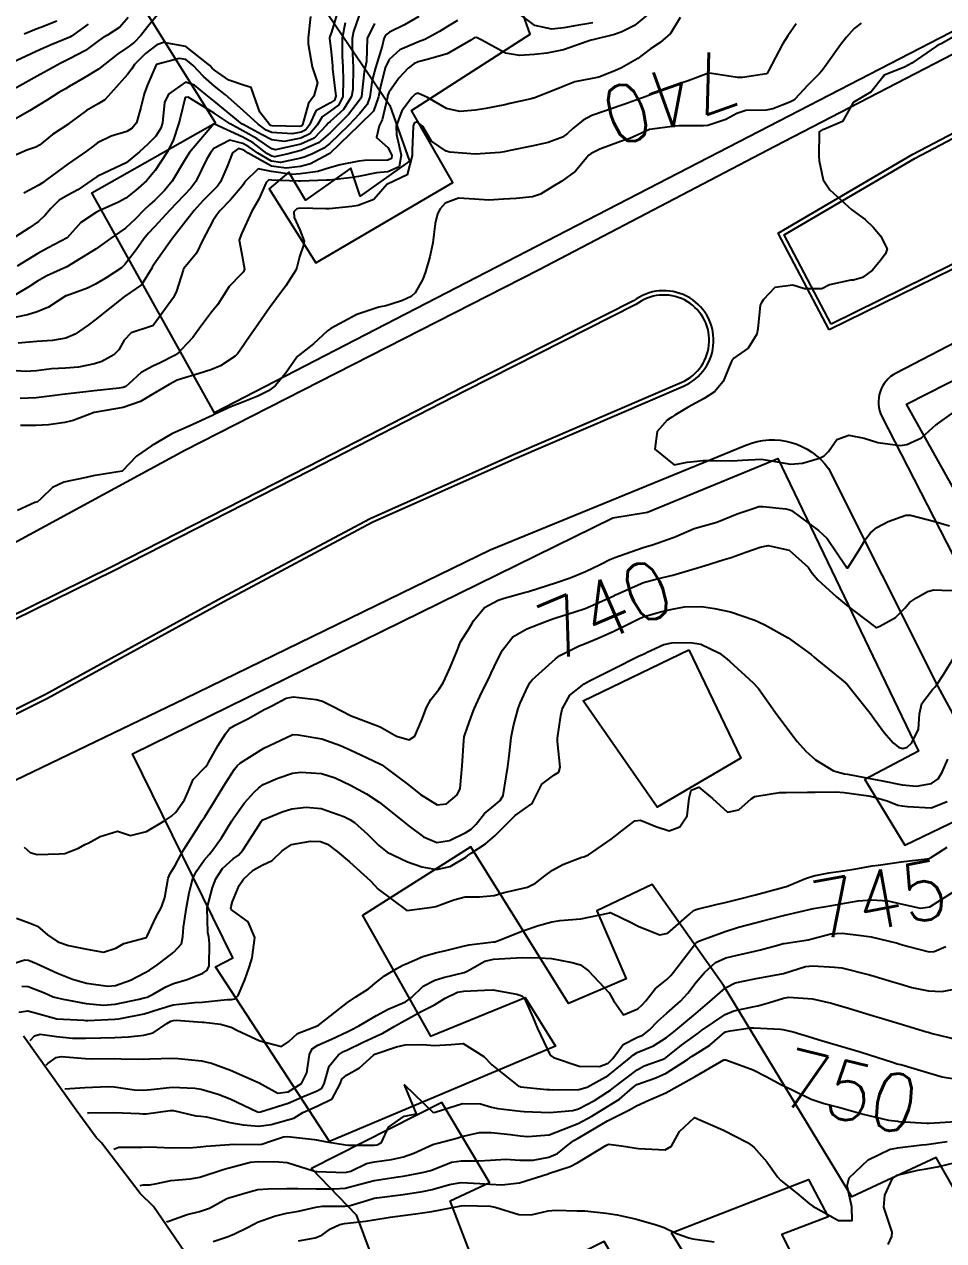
# Model space of a CAD drawing. Header units: metres. Extents: x 318500 to 325275, y 7408834 to 7428799.
# Drawn here: x 323016.8 to 323080.1, y 7420899.7 to 7420983.5 of the extents above; entities that cross this region are included whole.
import ezdxf
from ezdxf.enums import TextEntityAlignment as Align

# ---------------------------------------------------------------- set-up
doc = ezdxf.new("R2010")
doc.units = ezdxf.units.M
doc.header["$MEASUREMENT"] = 0
for name, color, linetype in [('Area', 45, 'Continuous'), ('Canteiro', 45, 'Continuous'), ('Cotas', 45, 'Continuous'), ('Curvas de Nivel 1m', 11, 'Continuous'), ('Curvas de Nivel 5m', 15, 'Continuous'), ('Edificações', 30, 'Continuous'), ('Vias Primárias', 230, 'Continuous')]:
    doc.layers.add(name, color=color, linetype=linetype)
doc.styles.add('Style-STANDARD', font='STANDARD.shx')

msp = doc.modelspace()

# ---------------------------------------------------------------- linework, layer by layer
at = {"layer": 'Area'}
msp.add_lwpolyline([(323096.695, 7420814.189), (323089.569, 7420822.023), (323084.439, 7420827.834), (323075.649, 7420838.973), (323070.701, 7420844.913), (323063.952, 7420852.878), (323060.672, 7420857.383), (323056.208, 7420862.329), (323046.383, 7420874.344), (323046.008, 7420874.729), (323044.259, 7420876.883), (323038.975, 7420883.345), (323036.435, 7420887.216), (323033.439, 7420891.478), (323031.45, 7420893.975), (323030.289, 7420895.411), (323029.653, 7420896.286), (323025.716, 7420902.045), (323024.812, 7420902.92), (323022.136, 7420906.417), (323021.777, 7420906.797), (323020.403, 7420908.68), (323016.776, 7420913.764)], dxfattribs=at)
at = {"layer": 'Canteiro'}
for points in [[(323072.392, 7420962.815), (323069.149, 7420968.96), (323078.171, 7420974.248), (323091.604, 7420981.307), (323104.85, 7420987.874), (323112.09, 7420990.751), (323127.987, 7420997.056), (323132.088, 7420998.806, -0.307387), (323138.948, 7420997.466), (323140.774, 7420994.635, -0.526244), (323138.798, 7420989.905), (323132.58, 7420987.775), (323121.527, 7420984.418), (323109.438, 7420980.828), (323102.722, 7420978.253), (323092.053, 7420972.696), (323080.635, 7420966.874), (323072.392, 7420962.815)], [(323004.946, 7420930.638), (323018.283, 7420937.313), (323030.428, 7420943.977), (323040.658, 7420949.428), (323050.478, 7420953.808), (323062.107, 7420958.813, 1.137708), (323058.943, 7420964.15), (323047.204, 7420958.225), (323036.499, 7420952.708), (323022.995, 7420945.824), (323011.992, 7420940.414), (323001.617, 7420934.836)]]:
    msp.add_lwpolyline(points, format="xyb", dxfattribs=at)
at = {"layer": 'Curvas de Nivel 1m', "flags": 128}
for points, elevation in [([(323059.875, 7420984.221), (323058.849, 7420983.369), (323057.98, 7420982.933), (323057.464, 7420982.761), (323055.972, 7420982.393), (323055.872, 7420982.371), (323055.592, 7420982.276), (323053.964, 7420981.693), (323052.808, 7420981.465), (323051.961, 7420981.388), (323050.932, 7420981.308), (323049.961, 7420981.47), (323048.348, 7420982.366), (323047.973, 7420982.557), (323047.809, 7420982.536), (323047.581, 7420982.376), (323045.96, 7420981.419), (323044.579, 7420981.043), (323043.954, 7420980.874), (323043.655, 7420980.731), (323043.264, 7420980.437), (323042.625, 7420979.757), (323041.925, 7420978.764), (323041.844, 7420978.529), (323041.83, 7420978.451), (323041.467, 7420976.886), (323041.279, 7420976.459), (323041.083, 7420975.663), (323041.875, 7420974.978), (323042.142, 7420974.447), (323042.106, 7420974.208), (323041.865, 7420974.11), (323040.252, 7420974.086), (323039.863, 7420974.038), (323038.589, 7420973.769), (323037.856, 7420973.567), (323037.04, 7420973.33), (323035.849, 7420973.15), (323035.278, 7420973.109), (323033.851, 7420973.313), (323032.926, 7420973.501), (323032, 7420972.588), (323031.949, 7420972.478), (323031.836, 7420972.317), (323031.04, 7420971.379), (323030.303, 7420970.605), (323030.079, 7420970.335), (323029.803, 7420969.917), (323029.122, 7420968.62), (323028.697, 7420967.705), (323027.812, 7420966.639), (323027.786, 7420966.613), (323027.758, 7420966.529), (323027.312, 7420965.071), (323027.1, 7420964.649), (323025.71, 7420962.711), (323025.685, 7420962.696), (323025.58, 7420962.671), (323024.18, 7420962.208), (323023.695, 7420961.699), (323023.334, 7420961.047), (323023.002, 7420960.7), (323022.159, 7420960.226), (323021.67, 7420960.069), (323020.558, 7420959.846), (323019.665, 7420959.768), (323018.704, 7420959.72), (323017.662, 7420959.599), (323016.896, 7420959.547), (323015.663, 7420959.636)], 742), ([(323039.999, 7420984.418), (323039.496, 7420982.969), (323039.398, 7420982.489), (323039.403, 7420981.927), (323039.483, 7420980.487), (323039.45, 7420978.964), (323039.351, 7420978.489), (323038.809, 7420977.594), (323037.894, 7420976.769), (323037.751, 7420976.653), (323037.647, 7420976.512), (323036.78, 7420975.622), (323035.877, 7420975.203), (323034.133, 7420974.816), (323033.873, 7420974.871), (323032.867, 7420975.563), (323031.885, 7420976.116), (323031.003, 7420976.599), (323029.901, 7420977.339), (323028.11, 7420978.444), (323027.917, 7420978.418), (323027.553, 7420976.988), (323027.476, 7420976.646), (323027.079, 7420975.445), (323026.669, 7420974.658), (323025.847, 7420973.382), (323025.242, 7420972.676), (323024.497, 7420972.016), (323023.822, 7420971.483), (323023.313, 7420971.202), (323022.187, 7420970.714), (323021.933, 7420970.593), (323021.807, 7420970.531), (323020.721, 7420969.811), (323019.78, 7420968.75), (323018.476, 7420968.06), (323017.769, 7420967.682), (323016.339, 7420966.791)], 746), ([(323038.353, 7420984.146), (323037.976, 7420982.916), (323037.862, 7420982.62), (323037.846, 7420982.511), (323037.96, 7420981.552), (323038.048, 7420980.606), (323038.048, 7420980.509), (323038.063, 7420980.393), (323038.29, 7420978.504), (323038.188, 7420978.234), (323037.913, 7420978.053), (323036.914, 7420977.51), (323036.464, 7420976.524), (323036.228, 7420976.185), (323035.885, 7420976.028), (323035.268, 7420975.923), (323033.884, 7420976.01), (323033.494, 7420976.174), (323032.925, 7420976.574), (323031.904, 7420977.512), (323030.685, 7420978.602), (323029.926, 7420979.205), (323029.178, 7420979.867), (323028.449, 7420980.632), (323027.946, 7420981.041), (323027.484, 7420981.11), (323025.94, 7420980.697), (323025.925, 7420980.685), (323025.911, 7420980.67), (323025.318, 7420979.284), (323025.08, 7420978.678), (323024.862, 7420977.724), (323024.552, 7420976.683), (323024.261, 7420976.31), (323023.881, 7420976.086), (323022.82, 7420975.762), (323021.869, 7420975.293), (323021.54, 7420975.049), (323021.11, 7420974.731), (323019.851, 7420973.843), (323018.386, 7420972.765), (323018.074, 7420972.53), (323017.834, 7420972.387), (323016.79, 7420971.821)], 748), ([(323055.989, 7420983.566), (323054.886, 7420983.387), (323053.984, 7420983.223), (323053.166, 7420983.124), (323051.986, 7420983.38), (323050.712, 7420984.339)], 743), ([(323043.993, 7420983.99), (323043.001, 7420983.424), (323041.977, 7420982.919), (323041.708, 7420982.72), (323041.582, 7420982.456), (323041.471, 7420981.964), (323041.009, 7420980.464), (323040.794, 7420979.61), (323040.634, 7420978.469), (323040.449, 7420977.935), (323039.902, 7420977.288), (323039.512, 7420976.869), (323039.153, 7420976.491), (323037.877, 7420975.257), (323037.452, 7420974.937), (323036.619, 7420974.523), (323036.093, 7420974.301), (323035.866, 7420974.233), (323034.464, 7420973.948), (323033.862, 7420974.035), (323032.906, 7420974.574), (323032.303, 7420975.012), (323031.877, 7420975.253), (323030.989, 7420975.489), (323029.873, 7420974.916), (323029.641, 7420974.613), (323029.386, 7420974.141), (323028.647, 7420972.628), (323028.298, 7420972.168), (323027.826, 7420971.676), (323027.318, 7420971.147), (323026.854, 7420970.654), (323025.792, 7420969.503), (323025.384, 7420969.076), (323025.053, 7420968.677), (323024.527, 7420967.928), (323023.762, 7420966.921), (323023.515, 7420966.694), (323022.456, 7420966.003), (323021.743, 7420965.567), (323021.17, 7420965.297), (323019.73, 7420964.767), (323019.7, 7420964.75), (323018.502, 7420963.982), (323017.713, 7420963.654), (323017.042, 7420963.448), (323015.706, 7420963.167)], 744), ([(323036.531, 7420983.986), (323036.379, 7420982.526), (323036.388, 7420982.104), (323036.656, 7420980.523), (323037.024, 7420979.429), (323036.776, 7420978.521), (323036.404, 7420978.034), (323035.989, 7420976.529), (323035.95, 7420976.469), (323035.889, 7420976.439), (323035.783, 7420976.425), (323033.889, 7420976.468), (323033.818, 7420976.49), (323033.725, 7420976.562), (323033.059, 7420977.416), (323032.639, 7420978.579), (323032.448, 7420979.105), (323031.927, 7420979.271), (323030.908, 7420979.622), (323029.937, 7420980.305), (323029.773, 7420980.447), (323029.613, 7420980.615), (323027.959, 7420981.93), (323026.412, 7420982.214), (323025.961, 7420982.044), (323025.179, 7420981.45), (323024.428, 7420980.685), (323024.224, 7420980.401), (323023.933, 7420979.999), (323022.794, 7420978.707), (323022.372, 7420978.254), (323021.909, 7420977.976), (323021.113, 7420977.52), (323020.066, 7420976.747), (323019.967, 7420976.67), (323019.888, 7420976.613), (323018.774, 7420975.863), (323017.866, 7420975.138), (323017.634, 7420975.003), (323017.013, 7420974.783), (323015.855, 7420974.293)], 749), ([(323021.234, 7420983.478), (323020.23, 7420982.746), (323020.075, 7420982.641), (323019.968, 7420982.584), (323018.682, 7420982.04), (323017.954, 7420981.714), (323017.309, 7420981.421), (323015.977, 7420980.799)], 752), ([(323023.988, 7420983.918), (323023.412, 7420983.265), (323022.564, 7420982.711), (323022.182, 7420982.501), (323021.964, 7420982.342), (323021.04, 7420981.647), (323019.945, 7420981.073), (323019.722, 7420980.974), (323019.292, 7420980.756), (323018.431, 7420980.269), (323017.932, 7420979.993), (323016.105, 7420978.981)], 751), ([(323038.93, 7420983.551), (323038.726, 7420982.499), (323038.73, 7420981.271), (323038.767, 7420980.498), (323038.795, 7420979.639), (323038.772, 7420978.497), (323038.5, 7420977.913), (323037.904, 7420977.465), (323037.332, 7420977.082), (323037.005, 7420976.519), (323036.504, 7420975.904), (323035.881, 7420975.615), (323034.722, 7420975.391), (323033.879, 7420975.493), (323033.171, 7420975.859), (323031.89, 7420976.549), (323031.823, 7420976.591), (323029.913, 7420978.173), (323029.328, 7420978.619), (323028.554, 7420979.258), (323027.928, 7420979.485), (323026.749, 7420978.658), (323026.494, 7420978.079), (323026.347, 7420976.663), (323026.242, 7420976.307), (323025.876, 7420975.766), (323025.335, 7420975.209), (323024.772, 7420974.681), (323023.852, 7420973.919), (323022.329, 7420973.197), (323021.843, 7420972.972), (323021.471, 7420972.726), (323020.509, 7420972.061), (323019.824, 7420971.699), (323019.237, 7420971.338), (323018.652, 7420970.762), (323018.264, 7420970.304), (323017.797, 7420969.88), (323017.15, 7420969.419), (323016.177, 7420968.794)], 747), ([(323074.472, 7420983.544), (323073.987, 7420983.169), (323073.443, 7420982.573), (323073.041, 7420982.044), (323071.955, 7420980.519), (323071.759, 7420980.255), (323071.59, 7420980.064), (323070.767, 7420979.242), (323069.924, 7420978.333), (323069.788, 7420978.216), (323069.553, 7420978.086), (323068.389, 7420977.627), (323067.911, 7420977.539), (323066.523, 7420977.518), (323065.908, 7420977.32), (323065.145, 7420976.904), (323063.895, 7420976.495), (323063.597, 7420976.461), (323061.894, 7420976.472), (323061.634, 7420976.453), (323059.89, 7420976.22), (323058.52, 7420975.597), (323057.881, 7420975.387), (323056.468, 7420974.853), (323055.873, 7420974.57), (323055.698, 7420974.446), (323055.545, 7420974.273), (323054.784, 7420973.353), (323053.845, 7420972.656), (323053.225, 7420972.299), (323052.381, 7420971.762), (323051.829, 7420971.581), (323050.706, 7420971.458), (323049.826, 7420971.406), (323048.828, 7420971.357), (323047.826, 7420971.413), (323046.728, 7420971.485), (323045.821, 7420971.137), (323045.476, 7420970.744), (323045.295, 7420970.408), (323045.131, 7420969.738), (323044.96, 7420968.412), (323044.748, 7420967.443), (323044.451, 7420966.42), (323044.265, 7420965.91), (323043.738, 7420964.961), (323043.466, 7420964.701), (323042.865, 7420964.439), (323042.022, 7420964.152), (323041.726, 7420964.075), (323041.25, 7420963.982), (323039.72, 7420963.483), (323037.933, 7420962.507), (323037.8, 7420962.418), (323037.707, 7420962.341), (323036.752, 7420961.461), (323035.682, 7420960.636), (323035.631, 7420960.581), (323035.597, 7420960.531), (323034.807, 7420959.399), (323034.097, 7420958.553), (323033.646, 7420958.203), (323032.916, 7420957.844), (323031.638, 7420957.352), (323031.09, 7420957.141), (323029.949, 7420956.607), (323029.739, 7420956.498), (323029.628, 7420956.445), (323028.379, 7420955.868), (323027.613, 7420955.535), (323026.997, 7420955.261), (323025.989, 7420954.664), (323025.75, 7420954.516), (323025.596, 7420954.434), (323024.546, 7420953.72), (323023.57, 7420952.69), (323021.566, 7420952.35), (323021.094, 7420952.256), (323019.562, 7420951.916), (323018.763, 7420951.553), (323017.958, 7420950.766), (323017.735, 7420950.58), (323017.546, 7420950.512), (323016.35, 7420949.975)], 739), ([(323046.655, 7420983.725), (323045.983, 7420983.299), (323045.432, 7420982.954), (323044.409, 7420982.423), (323043.968, 7420982.244), (323042.699, 7420981.706), (323041.956, 7420981.04), (323041.691, 7420980.454), (323041.33, 7420979.058), (323041.229, 7420978.46), (323040.886, 7420977.484), (323039.89, 7420976.502), (323037.871, 7420974.572), (323037.835, 7420974.546), (323037.777, 7420974.511), (323036.536, 7420973.847), (323035.857, 7420973.674), (323034.859, 7420973.541), (323033.857, 7420973.699), (323032.243, 7420974.584), (323032.02, 7420974.736), (323031.872, 7420974.823), (323031.571, 7420974.895), (323031.165, 7420974.597), (323030.789, 7420973.668), (323030.343, 7420972.605), (323030.134, 7420972.309), (323029.831, 7420972.007), (323029.134, 7420971.307), (323028.533, 7420970.629), (323027.801, 7420969.705), (323026.993, 7420968.652), (323025.763, 7420966.932), (323025.656, 7420966.776), (323025.603, 7420966.672), (323024.896, 7420965.525), (323023.73, 7420964.708), (323021.714, 7420963.106), (323021.223, 7420962.727), (323020.332, 7420962.109), (323019.696, 7420961.834), (323018.771, 7420961.678), (323017.688, 7420961.62), (323016.402, 7420961.504)], 743), ([(323061.996, 7420983.92), (323061.342, 7420982.837), (323060.625, 7420982.21), (323059.965, 7420981.76), (323059.076, 7420981.111), (323057.952, 7420980.455), (323057.499, 7420980.247), (323056.388, 7420979.818), (323055.942, 7420979.715), (323054.736, 7420979.49), (323053.933, 7420979.183), (323053.312, 7420978.917), (323051.921, 7420978.379), (323051.88, 7420978.361), (323051.746, 7420978.323), (323050.263, 7420977.997), (323049.914, 7420977.924), (323048.623, 7420977.649), (323047.907, 7420977.534), (323046.831, 7420977.461), (323045.909, 7420977.667), (323044.588, 7420978.42), (323043.924, 7420978.72), (323043.726, 7420978.629), (323043.543, 7420978.434), (323042.837, 7420977.51), (323042.432, 7420976.445), (323042.465, 7420975.864), (323042.786, 7420974.441), (323042.648, 7420973.653), (323041.853, 7420973.309), (323041.084, 7420973.229), (323039.847, 7420972.972), (323039.431, 7420972.901), (323037.843, 7420972.735), (323037.637, 7420972.718), (323035.842, 7420972.655), (323035.719, 7420972.654), (323033.843, 7420972.735), (323033.667, 7420972.738), (323033.488, 7420972.565), (323032.976, 7420971.419), (323032.495, 7420970.58), (323031.794, 7420969.034), (323031.664, 7420968.719), (323031.635, 7420968.592), (323031.777, 7420967.732), (323031.984, 7420966.587), (323031.928, 7420966.417), (323031.755, 7420966.24), (323030.941, 7420965.399), (323030.435, 7420964.603), (323030.163, 7420964.169), (323029.72, 7420963.64), (323028.952, 7420962.621), (323028.431, 7420961.897), (323027.687, 7420961.088), (323027.463, 7420960.864), (323027.173, 7420960.648), (323026.195, 7420960.139), (323025.669, 7420959.908), (323024.873, 7420959.467), (323024.022, 7420958.686), (323023.818, 7420958.519), (323023.648, 7420958.452), (323023.36, 7420958.408), (323021.645, 7420958.208), (323021.056, 7420958.141), (323019.642, 7420957.989), (323018.564, 7420957.837), (323017.64, 7420957.723), (323016.541, 7420957.689)], 741), ([(323019.071, 7420983.672), (323017.977, 7420983.244), (323017.636, 7420983.114), (323016.826, 7420982.787)], 753), ([(323081.143, 7420982.772), (323079.972, 7420982.116), (323079.856, 7420982.067), (323079.657, 7420981.955), (323077.958, 7420980.791), (323077.437, 7420980.503), (323076.163, 7420979.998), (323076.019, 7420979.929), (323075.947, 7420979.827), (323075.145, 7420978.799), (323073.921, 7420978.067), (323073.897, 7420978.054), (323073.885, 7420978.031), (323073.179, 7420976.763), (323071.892, 7420976.222), (323071.765, 7420976.188), (323071.576, 7420976.063), (323071.553, 7420974.384), (323071.562, 7420974.063), (323071.85, 7420972.741), (323072.304, 7420972.053), (323073.82, 7420970.673), (323074.733, 7420970.016), (323075.294, 7420969.497), (323075.799, 7420968.881), (323076.261, 7420967.995), (323076.136, 7420967.645), (323075.778, 7420967.176), (323075.246, 7420966.53), (323074.553, 7420966.018), (323073.939, 7420965.846), (323073.757, 7420965.838), (323072.281, 7420965.523), (323071.748, 7420965.234), (323070.568, 7420965.251), (323069.751, 7420965.497), (323068.52, 7420965.327), (323067.736, 7420964.506), (323067.582, 7420964.261), (323067.516, 7420964.112), (323067.344, 7420962.483), (323067.268, 7420962.114), (323066.67, 7420961.146), (323065.685, 7420960.464), (323065.544, 7420960.27), (323065.482, 7420960.133), (323064.954, 7420958.847), (323064.37, 7420958.149), (323063.645, 7420957.689), (323062.558, 7420957.095), (323061.633, 7420956.531), (323061.419, 7420956.405), (323061.105, 7420956.195), (323060.417, 7420955.403), (323060.247, 7420954.204), (323061.584, 7420953.109), (323062.47, 7420953.293), (323063.589, 7420953.424), (323064.325, 7420953.413), (323065.589, 7420953.4), (323066.277, 7420953.436), (323067.591, 7420953.502), (323068.292, 7420953.397), (323069.586, 7420953.17), (323070.412, 7420953.243), (323071.593, 7420953.588), (323071.908, 7420953.734), (323072.212, 7420954.044), (323072.797, 7420954.854), (323073.617, 7420955.167), (323074.664, 7420954.964), (323075.61, 7420954.661), (323077.14, 7420954.444), (323077.608, 7420954.508), (323078.611, 7420954.969), (323079.629, 7420955.887), (323079.663, 7420955.916), (323079.717, 7420955.949), (323081.644, 7420957.312)], 738), ([(323016.81, 7420926.776), (323017.225, 7420926.408), (323017.704, 7420926.282), (323019.224, 7420926.322), (323019.622, 7420926.338), (323020.557, 7420926.727), (323020.987, 7420926.968), (323021.233, 7420927.058), (323022.044, 7420927.513), (323023.242, 7420927.884), (323024.14, 7420927.582), (323025.242, 7420927.861), (323026.553, 7420928.65), (323026.972, 7420928.926), (323027.258, 7420929.19), (323027.863, 7420930.039), (323028.116, 7420930.627), (323028.465, 7420931.45), (323029.306, 7420932.327), (323029.434, 7420932.483), (323029.507, 7420932.608), (323030.152, 7420933.771), (323030.68, 7420934.596), (323030.966, 7420934.964), (323031.339, 7420935.183), (323032.27, 7420935.653), (323033.356, 7420936.27), (323033.549, 7420936.365), (323033.924, 7420936.552), (323034.859, 7420937.047), (323035.369, 7420937.131), (323036.93, 7420936.951), (323037.365, 7420936.843), (323038.058, 7420936.5), (323039.35, 7420935.839), (323040.373, 7420935.436), (323041.339, 7420935.07), (323042.457, 7420934.439), (323043.327, 7420934.175), (323043.735, 7420934.424), (323044.202, 7420935.562), (323044.532, 7420936.412), (323044.823, 7420936.953), (323045.379, 7420937.64), (323045.671, 7420938.11), (323045.807, 7420938.394), (323046.163, 7420939.153), (323046.651, 7420940.381), (323046.876, 7420940.92), (323047.432, 7420941.813), (323047.641, 7420942.164), (323047.756, 7420942.367), (323048.532, 7420943.281), (323049.462, 7420943.807), (323049.87, 7420943.938), (323051.273, 7420944.323), (323051.471, 7420944.374), (323051.553, 7420944.401), (323053.477, 7420945.021), (323054.423, 7420945.338), (323055.485, 7420945.761), (323056.478, 7420946.255), (323057.145, 7420946.595), (323057.497, 7420946.732), (323058.604, 7420947.123), (323059.508, 7420947.438), (323060.097, 7420947.618), (323061.519, 7420948.106), (323061.579, 7420948.129), (323061.704, 7420948.187), (323062.969, 7420948.728), (323063.531, 7420948.897), (323064.512, 7420949.168), (323065.542, 7420949.58), (323065.932, 7420949.738), (323067.019, 7420950.115), (323067.418, 7420950.245), (323067.551, 7420950.258), (323067.693, 7420950.249), (323069.285, 7420950.084), (323069.549, 7420950.021), (323069.657, 7420949.97), (323071.528, 7420948.588), (323072.127, 7420948.044), (323073.396, 7420946.127), (323073.469, 7420946.03), (323073.49, 7420946.018), (323073.533, 7420946.029), (323074.31, 7420947.216), (323074.775, 7420948.011), (323075.096, 7420948.437), (323075.532, 7420948.798), (323076.314, 7420949.213), (323077.545, 7420949.66), (323077.85, 7420949.662), (323079.539, 7420949.208), (323080.543, 7420948.927)], 739), ([(323016.135, 7420918.785), (323016.873, 7420919.025), (323017.123, 7420919), (323017.665, 7420918.762), (323019.111, 7420918.109), (323020.151, 7420917.683), (323021.101, 7420917.42), (323022.579, 7420917.217), (323023.098, 7420917.253), (323024.151, 7420917.628), (323025.112, 7420918.126), (323025.451, 7420918.321), (323025.961, 7420918.652), (323026.616, 7420919.156), (323027.134, 7420919.561), (323027.654, 7420920.12), (323027.754, 7420920.631), (323027.796, 7420921.27), (323028.007, 7420922.627), (323028.179, 7420923.631), (323028.442, 7420924.621), (323028.691, 7420925.134), (323029.219, 7420925.882), (323029.552, 7420926.28), (323029.822, 7420926.604), (323030.409, 7420927.428), (323031.125, 7420928.591), (323031.175, 7420928.667), (323031.253, 7420928.799), (323031.999, 7420929.849), (323032.66, 7420930.569), (323032.974, 7420930.875), (323033.288, 7420931.096), (323034.296, 7420931.544), (323035.3, 7420931.871), (323035.872, 7420931.953), (323037.3, 7420931.854), (323038.229, 7420931.563), (323039.289, 7420931.054), (323040.402, 7420930.463), (323041.271, 7420929.882), (323043.079, 7420928.432), (323043.249, 7420928.29), (323044.311, 7420927.485), (323045.237, 7420927.106), (323046.104, 7420927.252), (323047.244, 7420927.795), (323047.598, 7420928.015), (323047.938, 7420928.363), (323048.524, 7420929.094), (323049.271, 7420929.722), (323049.61, 7420930.01), (323049.805, 7420930.342), (323050.007, 7420931.631), (323050.132, 7420932.338), (323050.254, 7420933.27), (323050.361, 7420934.335), (323050.526, 7420935.149), (323050.833, 7420936.328), (323050.979, 7420936.712), (323051.378, 7420937.545), (323051.632, 7420938.071), (323051.813, 7420938.314), (323053.405, 7420939.765), (323053.716, 7420939.978), (323054.302, 7420940.281), (323055.048, 7420940.641), (323055.418, 7420940.797), (323056.352, 7420941.184), (323057.431, 7420941.66), (323058.555, 7420942.223), (323059.14, 7420942.519), (323059.447, 7420942.648), (323060.648, 7420943.003), (323061.455, 7420943.184), (323062.3, 7420943.334), (323063.458, 7420943.362), (323064.369, 7420943.234), (323065.453, 7420942.996), (323067.138, 7420942.42), (323067.443, 7420942.287), (323067.831, 7420942.104), (323069.427, 7420941.21), (323071.024, 7420940.056), (323071.226, 7420939.871), (323071.406, 7420939.699), (323073.104, 7420938.322), (323073.391, 7420938.109), (323073.435, 7420938.074), (323073.477, 7420938.029), (323073.79, 7420937.618), (323075.071, 7420936.004), (323075.354, 7420935.624), (323076.043, 7420934.692), (323076.667, 7420933.98), (323077.041, 7420933.68), (323077.334, 7420933.576), (323077.631, 7420933.672), (323077.957, 7420933.964), (323078.401, 7420934.908), (323078.471, 7420935.959), (323078.642, 7420936.686), (323079.385, 7420937.64), (323079.532, 7420937.804), (323079.641, 7420937.946), (323080.13, 7420938.671), (323080.881, 7420939.928)], 741), ([(323016.664, 7420917.209), (323017.096, 7420917.191), (323018.23, 7420916.753), (323018.82, 7420916.477), (323019.087, 7420916.398), (323019.496, 7420916.326), (323021.083, 7420916.018), (323022.289, 7420915.909), (323023.083, 7420915.976), (323024.735, 7420916.314), (323025.087, 7420916.396), (323025.287, 7420916.459), (323025.708, 7420916.654), (323026.579, 7420917.164), (323027.101, 7420917.394), (323028.051, 7420917.68), (323029.113, 7420918.11), (323029.415, 7420918.306), (323029.561, 7420918.603), (323029.586, 7420920.161), (323029.54, 7420920.604), (323029.461, 7420920.915), (323029.415, 7420922.608), (323029.781, 7420924.015), (323030.014, 7420924.602), (323030.489, 7420925.319), (323031.221, 7420925.974), (323031.571, 7420926.239), (323031.888, 7420926.58), (323033, 7420928.316), (323033.152, 7420928.561), (323033.192, 7420928.62), (323033.252, 7420928.664), (323034.579, 7420929.221), (323035.263, 7420929.419), (323036.248, 7420929.537), (323037.264, 7420929.445), (323038.838, 7420928.904), (323039.253, 7420928.691), (323039.578, 7420928.475), (323040.459, 7420927.679), (323041.234, 7420926.895), (323041.812, 7420926.444), (323043.22, 7420925.766), (323044.205, 7420925.425), (323045.213, 7420925.248), (323046.158, 7420925.444), (323047.226, 7420926.106), (323047.379, 7420926.217), (323047.593, 7420926.366), (323048.58, 7420927.013), (323049.242, 7420927.557), (323050.015, 7420928.339), (323050.632, 7420928.957), (323051.267, 7420929.43), (323051.796, 7420929.789), (323052.06, 7420930.308), (323052.469, 7420931.126), (323053.302, 7420931.743), (323053.633, 7420931.958), (323053.727, 7420932.286), (323053.547, 7420934.069), (323053.555, 7420934.288), (323053.788, 7420935.851), (323053.876, 7420936.285), (323054.41, 7420937.244), (323055.386, 7420938.023), (323055.54, 7420938.115), (323055.805, 7420938.264), (323057.398, 7420939.065), (323059.135, 7420939.942), (323059.409, 7420940.064), (323059.514, 7420940.104), (323059.714, 7420940.207), (323060.869, 7420940.745), (323061.42, 7420940.855), (323062.715, 7420940.876), (323063.419, 7420940.774), (323064.699, 7420940.141), (323065.109, 7420939.836), (323065.405, 7420939.595), (323067.019, 7420938.114), (323067.384, 7420937.702), (323068.542, 7420936.092), (323069.344, 7420935.008), (323070.05, 7420934.069), (323070.663, 7420933.399), (323071.318, 7420932.801), (323072.553, 7420932.038), (323073.307, 7420931.842), (323073.529, 7420931.804), (323075.302, 7420931.474), (323075.943, 7420931.347), (323077.297, 7420931.08), (323078.275, 7420930.981), (323079.298, 7420931.163), (323079.759, 7420931.487), (323080.038, 7420931.939), (323080.422, 7420932.835)], 742), ([(323016.446, 7420915.41), (323017.077, 7420915.508), (323017.668, 7420915.353), (323019.072, 7420914.971), (323020.932, 7420914.861), (323021.071, 7420914.849), (323021.193, 7420914.84), (323023.072, 7420914.932), (323023.345, 7420914.958), (323025.076, 7420915.303), (323026.101, 7420915.629), (323027.083, 7420915.918), (323028.552, 7420916.085), (323029.085, 7420916.114), (323030.797, 7420916.294), (323031.087, 7420916.298), (323031.331, 7420916.335), (323031.547, 7420916.575), (323032.022, 7420917.655), (323032.343, 7420918.568), (323032.525, 7420919.17), (323032.713, 7420920.564), (323032.243, 7420921.651), (323031.168, 7420922.415), (323031.072, 7420922.494), (323031.055, 7420922.591), (323031.073, 7420922.689), (323031.177, 7420923.039), (323031.633, 7420924.144), (323031.913, 7420924.579), (323032.587, 7420925.192), (323033.215, 7420925.555), (323033.898, 7420925.872), (323034.592, 7420926.54), (323035.234, 7420926.961), (323036.55, 7420927.204), (323037.237, 7420927.168), (323037.717, 7420926.985), (323038.367, 7420926.493), (323039.219, 7420925.766), (323040.681, 7420924.458), (323041.192, 7420923.893), (323043.17, 7420922.43), (323044.922, 7420922.655), (323045.175, 7420922.709), (323046.404, 7420923.159), (323047.185, 7420923.367), (323048.173, 7420923.373), (323049.187, 7420923.46), (323049.871, 7420923.658), (323051.195, 7420923.958), (323051.481, 7420924.03), (323052.041, 7420924.307), (323052.688, 7420924.818), (323053.214, 7420925.196), (323053.909, 7420925.594), (323055.227, 7420926.088), (323055.366, 7420926.13), (323055.673, 7420926.263), (323057.241, 7420927.33), (323058.387, 7420928.223), (323058.872, 7420928.6), (323059.256, 7420928.64), (323060.327, 7420928.199), (323061.247, 7420927.904), (323061.976, 7420928.179), (323062.486, 7420928.948), (323062.612, 7420930.17), (323062.749, 7420930.707), (323063.291, 7420930.911), (323064.218, 7420930.146), (323065.266, 7420929.2), (323066.039, 7420929.352), (323066.891, 7420930.114), (323067.13, 7420930.264), (323067.283, 7420930.299), (323068.832, 7420930.542), (323069.287, 7420930.56), (323070.769, 7420930.577), (323071.288, 7420930.583), (323072.724, 7420930.601), (323073.288, 7420930.558), (323074.97, 7420930.319), (323075.284, 7420930.262), (323076.245, 7420929.986), (323076.982, 7420929.679), (323077.277, 7420929.632), (323077.662, 7420929.58), (323079.275, 7420929.494), (323080.381, 7420929.933)], 743), ([(323017.24, 7420913.48), (323017.538, 7420913.798), (323017.914, 7420913.9), (323019.055, 7420913.741), (323020.154, 7420913.629), (323021.054, 7420913.625), (323022.1, 7420913.659), (323023.055, 7420913.68), (323024.006, 7420913.726), (323025.057, 7420913.826), (323025.707, 7420914.007), (323026.636, 7420914.644), (323026.915, 7420914.799), (323027.072, 7420914.845), (323027.296, 7420914.86), (323029.071, 7420914.734), (323029.187, 7420914.724), (323030.333, 7420914.591), (323031.067, 7420914.386), (323031.456, 7420914.184), (323033.053, 7420913.454), (323034.537, 7420913.048), (323035.053, 7420913.404), (323035.632, 7420913.951), (323037.07, 7420914.5), (323039.086, 7420916.091), (323039.664, 7420916.471), (323040.54, 7420917.017), (323041.106, 7420917.5), (323041.63, 7420917.927), (323042.48, 7420918.436), (323042.907, 7420918.649), (323043.125, 7420918.759), (323044.281, 7420919.264), (323045.137, 7420919.503), (323045.853, 7420919.675), (323047.144, 7420919.991), (323047.461, 7420920.051), (323049.149, 7420920.265), (323049.223, 7420920.275), (323049.477, 7420920.345), (323051.157, 7420921.029), (323052.238, 7420921.381), (323053.164, 7420921.649), (323053.715, 7420921.734), (323055.166, 7420921.858), (323057.047, 7420922.242), (323057.14, 7420922.271), (323057.171, 7420922.274), (323057.282, 7420922.238), (323058.574, 7420921.628), (323059.161, 7420921.322), (323060.603, 7420920.748), (323061.157, 7420920.868), (323062.636, 7420922.168), (323062.912, 7420922.426), (323063.175, 7420922.522), (323064.486, 7420922.834), (323065.183, 7420922.995), (323066.096, 7420923.216), (323067.194, 7420923.506), (323069.145, 7420924.026), (323069.2, 7420924.042), (323069.31, 7420924.078), (323070.636, 7420924.631), (323071.211, 7420924.801), (323072.228, 7420925.026), (323073.217, 7420925.161), (323073.975, 7420925.262), (323075.222, 7420925.492), (323075.662, 7420925.555), (323077.227, 7420925.774), (323077.4, 7420925.796), (323078.807, 7420925.954), (323079.172, 7420926.01), (323079.231, 7420926.045), (323080.395, 7420926.781)], 744), ([(323019.61, 7420910.13), (323021.005, 7420910.234), (323022.612, 7420910.302), (323023.006, 7420910.28), (323024.414, 7420910.079), (323025.004, 7420910.042), (323025.567, 7420910.092), (323027.006, 7420910.254), (323028.575, 7420910.186), (323029.005, 7420910.108), (323030.185, 7420909.775), (323030.999, 7420909.448), (323032.891, 7420908.561), (323032.99, 7420908.53), (323033.013, 7420908.536), (323033.1, 7420908.558), (323034.996, 7420909.15), (323036.113, 7420909.625), (323037.005, 7420910.002), (323037.325, 7420910.179), (323037.484, 7420910.495), (323037.817, 7420911.704), (323038.469, 7420912.486), (323038.821, 7420912.705), (323039.045, 7420912.814), (323040.16, 7420913.357), (323041.06, 7420913.77), (323041.526, 7420913.982), (323042.312, 7420914.438), (323042.791, 7420914.715), (323043.074, 7420914.872), (323044.12, 7420915.454), (323045.085, 7420915.926), (323045.823, 7420916.389), (323046.668, 7420916.805), (323047.098, 7420916.871), (323048.523, 7420916.931), (323049.099, 7420916.965), (323050.75, 7420916.67), (323051.093, 7420916.542), (323051.298, 7420916.317), (323051.841, 7420915.072), (323052.165, 7420914.304), (323053.043, 7420912.466), (323053.272, 7420912.288), (323055.031, 7420911.695), (323056.453, 7420911.67), (323057.037, 7420911.912), (323057.363, 7420912.235), (323058.079, 7420913.2), (323059.062, 7420913.693), (323059.43, 7420913.841), (323059.894, 7420914.202), (323060.465, 7420914.807), (323061.082, 7420915.344), (323062.03, 7420916.176), (323062.531, 7420916.736), (323063.11, 7420917.475), (323063.669, 7420918.152), (323064.421, 7420918.85), (323065.136, 7420919.173), (323065.914, 7420919.346), (323067.143, 7420919.617), (323067.532, 7420919.716), (323068.883, 7420920.084), (323069.09, 7420920.142), (323069.151, 7420920.153), (323070.811, 7420920.399), (323071.156, 7420920.483), (323072.376, 7420920.824), (323073.162, 7420920.854), (323074.469, 7420920.701), (323075.159, 7420920.608), (323076.957, 7420920.169), (323077.152, 7420920.111), (323077.628, 7420919.965), (323079.144, 7420919.577), (323079.492, 7420919.597), (323080.294, 7420919.933)], 746), ([(323021.17, 7420908.47), (323021.219, 7420908.484), (323022.987, 7420908.514), (323024.753, 7420908.43), (323024.986, 7420908.41), (323025.23, 7420908.414), (323026.872, 7420908.641), (323026.974, 7420908.656), (323026.99, 7420908.655), (323027.007, 7420908.656), (323027.1, 7420908.638), (323028.649, 7420908.279), (323028.985, 7420908.262), (323029.38, 7420908.208), (323030.979, 7420907.827), (323031.894, 7420907.653), (323032.975, 7420907.56), (323033.832, 7420907.692), (323034.982, 7420907.998), (323035.384, 7420908.124), (323036.02, 7420908.515), (323036.994, 7420908.942), (323038.029, 7420909.461), (323038.582, 7420910.484), (323038.701, 7420910.797), (323039.019, 7420911.086), (323039.91, 7420911.584), (323040.877, 7420912.452), (323040.975, 7420912.517), (323041.041, 7420912.545), (323042.458, 7420913.027), (323043.051, 7420913.177), (323044.279, 7420913.185), (323045.051, 7420913.12), (323046.234, 7420913.2), (323047.053, 7420913.259), (323048.47, 7420912.356), (323049.032, 7420911.792), (323050.855, 7420910.322), (323050.981, 7420910.292), (323051.01, 7420910.287), (323052.808, 7420910.093), (323053.008, 7420910.085), (323053.215, 7420910.081), (323055.008, 7420910.087), (323055.601, 7420910.261), (323057.028, 7420911.059), (323058.493, 7420912.218), (323058.775, 7420912.483), (323059.046, 7420912.635), (323060.156, 7420913.096), (323061.062, 7420913.674), (323061.351, 7420913.9), (323061.7, 7420914.181), (323063.082, 7420915.317), (323064.048, 7420916.146), (323065.11, 7420917.09), (323065.786, 7420917.451), (323067.116, 7420917.719), (323069.12, 7420918.08), (323070.618, 7420918.567), (323071.128, 7420918.611), (323072.633, 7420918.529), (323073.127, 7420918.483), (323075.029, 7420918.001), (323075.097, 7420917.978), (323075.12, 7420917.973), (323076.647, 7420917.509), (323077.114, 7420917.37), (323077.957, 7420917.116), (323079.109, 7420916.886), (323080.011, 7420916.839), (323081.111, 7420917.04)], 747), ([(323022.99, 7420905.98), (323023.33, 7420906.118), (323023.502, 7420906.131), (323024.952, 7420906.132), (323025.473, 7420906.134), (323026.952, 7420906.087), (323028.432, 7420906.098), (323028.953, 7420906.148), (323029.361, 7420906.197), (323030.956, 7420906.308), (323031.216, 7420906.318), (323032.956, 7420906.297), (323033.193, 7420906.32), (323033.844, 7420906.547), (323034.671, 7420906.828), (323034.965, 7420906.858), (323036.816, 7420906.648), (323036.962, 7420906.629), (323037.663, 7420906.493), (323038.957, 7420906.274), (323039.165, 7420906.269), (323040.957, 7420906.263), (323041.123, 7420906.282), (323041.42, 7420906.443), (323041.918, 7420907.494), (323042.988, 7420908.254), (323043.125, 7420908.281), (323043.829, 7420908.412), (323043.01, 7420910.42), (323044.991, 7420908.508), (323045.123, 7420908.53), (323046.998, 7420909.138), (323048.253, 7420909.102), (323048.995, 7420908.878), (323049.436, 7420908.785), (323050.993, 7420908.606), (323051.254, 7420908.578), (323052.992, 7420908.506), (323054.615, 7420908.653), (323054.995, 7420908.758), (323056.088, 7420909.336), (323057.015, 7420909.925), (323057.203, 7420910.051), (323057.436, 7420910.234), (323059.032, 7420911.456), (323059.525, 7420911.715), (323060.819, 7420912.192), (323060.973, 7420912.259), (323061.042, 7420912.3), (323062.091, 7420913.138), (323063.065, 7420913.859), (323063.242, 7420913.983), (323063.46, 7420914.154), (323065.087, 7420915.262), (323065.7, 7420915.515), (323067.095, 7420915.805), (323067.342, 7420915.86), (323068.153, 7420916.094), (323069.103, 7420916.385), (323069.482, 7420916.453), (323071.103, 7420916.332), (323072.421, 7420916.037), (323073.097, 7420915.84), (323073.364, 7420915.758), (323075.089, 7420915.235), (323076.161, 7420914.907), (323077.08, 7420914.631), (323078.958, 7420914.065), (323079.071, 7420914.035), (323079.362, 7420913.946), (323081.064, 7420913.531)], 748), ([(323024.81, 7420903.48), (323025.012, 7420903.524), (323025.484, 7420903.518), (323025.957, 7420903.612), (323026.922, 7420903.828), (323028.247, 7420903.944), (323028.925, 7420904.067), (323030.526, 7420904.586), (323030.834, 7420904.679), (323030.932, 7420904.708), (323032.407, 7420905.096), (323032.939, 7420905.128), (323034.369, 7420905.108), (323034.938, 7420905.073), (323036.744, 7420904.503), (323036.883, 7420904.454), (323036.93, 7420904.452), (323036.98, 7420904.449), (323038.929, 7420904.384), (323039.306, 7420904.474), (323040.392, 7420905.005), (323040.94, 7420905.115), (323042.113, 7420905.262), (323042.946, 7420905.457), (323043.662, 7420905.701), (323044.959, 7420906.31), (323045.026, 7420906.332), (323045.311, 7420906.395), (323046.607, 7420906.733), (323046.967, 7420906.851), (323048.188, 7420907.142), (323048.972, 7420907.139), (323050.315, 7420906.985), (323050.969, 7420906.911), (323051.507, 7420906.851), (323052.97, 7420906.975), (323053.923, 7420907.333), (323054.982, 7420907.763), (323055.915, 7420908.256), (323057, 7420908.921), (323057.812, 7420909.424), (323058.714, 7420910.215), (323059.022, 7420910.427), (323060.318, 7420910.906), (323061.03, 7420911.226), (323062.513, 7420912.168), (323062.816, 7420912.391), (323063.046, 7420912.537), (323064.051, 7420913.149), (323065.069, 7420914.035), (323065.127, 7420914.072), (323065.444, 7420914.126), (323066.843, 7420914.342), (323067.074, 7420914.352), (323068.914, 7420914.241), (323069.072, 7420914.224), (323069.771, 7420914.069), (323071.065, 7420913.684), (323071.581, 7420913.526), (323073.056, 7420913.085), (323074.383, 7420912.677), (323075.047, 7420912.474), (323076.614, 7420911.976), (323076.941, 7420911.873), (323077.039, 7420911.843), (323077.198, 7420911.808), (323079.033, 7420911.264), (323080.052, 7420910.957), (323081.029, 7420910.815)], 749), ([(323029.846, 7420899.614), (323030.871, 7420899.968), (323031.307, 7420900.142), (323032.152, 7420900.567), (323032.625, 7420900.821), (323032.886, 7420900.948), (323034.054, 7420901.381), (323034.896, 7420901.578), (323035.703, 7420901.713), (323036.902, 7420901.992), (323037.34, 7420902.059), (323038.904, 7420902.069), (323039.266, 7420902.113), (323040.412, 7420902.457), (323040.912, 7420902.603), (323041.1, 7420902.636), (323042.914, 7420902.869), (323044.263, 7420903.06), (323044.918, 7420903.208), (323046.102, 7420903.562), (323046.923, 7420903.687), (323048.201, 7420903.629), (323048.922, 7420903.569), (323049.725, 7420903.529), (323050.923, 7420903.656), (323052.906, 7420904.291), (323052.94, 7420904.301), (323054.431, 7420904.789), (323054.948, 7420905.057), (323056.869, 7420906.241), (323056.961, 7420906.292), (323057.052, 7420906.329), (323057.963, 7420906.225), (323058.827, 7420906.08), (323058.958, 7420906.057), (323059.135, 7420906.032), (323060.957, 7420905.94), (323061.397, 7420906.183), (323061.955, 7420907.195), (323062.99, 7420908.16), (323064.977, 7420907.287), (323066.645, 7420906.433), (323066.962, 7420906.223), (323067.097, 7420906.108), (323067.969, 7420905.113), (323068.698, 7420904.084), (323068.936, 7420903.831), (323070.023, 7420902.964), (323070.912, 7420902.216), (323071.138, 7420902.048), (323072.896, 7420901.067), (323073.843, 7420901.069), (323073.821, 7420902.016), (323073.503, 7420903.45), (323073.643, 7420904.019), (323074.953, 7420905.259), (323076.465, 7420905.977), (323076.872, 7420906.06), (323076.962, 7420906.073), (323078.643, 7420906.275), (323078.965, 7420906.313), (323080.375, 7420906.523)], 751), ([(323076.322, 7420899.426), (323076.575, 7420899.975), (323076.594, 7420900.265), (323076.027, 7420901.983), (323076.085, 7420902.82), (323076.623, 7420903.975), (323076.942, 7420904.196), (323078.372, 7420904.529), (323078.947, 7420904.634), (323079.8, 7420904.789), (323080.951, 7420905.067)], 752), ([(323035.705, 7420899.68), (323036.871, 7420899.867), (323037.319, 7420900.05), (323037.927, 7420900.49), (323038.561, 7420900.807), (323038.886, 7420900.863), (323040.326, 7420901.021), (323040.89, 7420901.119), (323042.026, 7420901.3), (323042.895, 7420901.415), (323043.772, 7420901.536), (323044.899, 7420901.7), (323045.487, 7420901.805), (323046.906, 7420902.073), (323047.173, 7420902.099), (323048.906, 7420902.064), (323049.248, 7420901.993), (323050.897, 7420901.484), (323051.744, 7420901.46), (323052.902, 7420901.732), (323053.403, 7420901.784), (323054.902, 7420901.747), (323055.432, 7420901.732), (323056.9, 7420901.584), (323057.667, 7420901.46), (323058.895, 7420901.187), (323060.282, 7420900.803), (323060.886, 7420900.595), (323061.753, 7420900.177), (323062.583, 7420899.87), (323062.876, 7420899.808), (323064.339, 7420899.602)], 752)]:
    msp.add_lwpolyline(points, dxfattribs=dict(at, elevation=elevation))
at = {"layer": 'Curvas de Nivel 5m', "flags": 128}
for points, elevation in [([(323025.992, 7420984.104), (323025.346, 7420983.31), (323024.856, 7420982.681), (323024.414, 7420982.234), (323023.958, 7420981.888), (323023.243, 7420981.409), (323022.366, 7420980.714), (323021.937, 7420980.371), (323020.961, 7420979.766), (323019.924, 7420979.167), (323019.657, 7420979.018), (323019.207, 7420978.757), (323018.419, 7420978.258), (323017.908, 7420977.938), (323017.182, 7420977.5), (323015.937, 7420976.799)], 750), ([(323040.939, 7420983.513), (323040.434, 7420982.473), (323040.385, 7420980.904), (323040.303, 7420980.475), (323040.237, 7420980.185), (323040.046, 7420978.478), (323040.016, 7420978.381), (323039.916, 7420978.24), (323039.148, 7420977.244), (323038.412, 7420976.502), (323037.885, 7420975.979), (323037.089, 7420975.306), (323035.872, 7420974.772), (323034.993, 7420974.543), (323034.085, 7420974.338), (323033.867, 7420974.369), (323033.534, 7420974.565), (323032.582, 7420975.284), (323031.881, 7420975.684), (323029.89, 7420976.61), (323028.214, 7420974.635), (323027.854, 7420974.088), (323027.005, 7420972.653), (323026.483, 7420972.008), (323025.82, 7420971.354), (323025.462, 7420971.026), (323025.094, 7420970.677), (323024.456, 7420970.028), (323023.791, 7420969.413), (323023.367, 7420969.115), (323022.759, 7420968.705), (323021.773, 7420968.003), (323019.76, 7420966.75), (323018.39, 7420966.124), (323017.745, 7420965.768), (323017.141, 7420965.376), (323016.185, 7420964.793)], 745), ([(323069.991, 7420983.489), (323069.408, 7420982.659), (323069.056, 7420982.094), (323068.087, 7420980.243), (323068.014, 7420980.109), (323067.982, 7420980.077), (323067.949, 7420980.059), (323066.295, 7420979.785), (323065.945, 7420979.798), (323064.007, 7420980.102), (323063.949, 7420980.099), (323062.555, 7420979.567), (323061.937, 7420979.353), (323061.09, 7420979.046), (323059.926, 7420978.605), (323059.65, 7420978.496), (323058.936, 7420978.23), (323058.192, 7420977.961), (323057.914, 7420977.865), (323056.708, 7420977.459), (323055.903, 7420977.17), (323055.316, 7420976.859), (323054.611, 7420976.283), (323054.237, 7420975.936), (323053.884, 7420975.69), (323052.897, 7420975.322), (323051.878, 7420975.086), (323050.287, 7420974.756), (323049.873, 7420974.674), (323049.598, 7420974.628), (323047.872, 7420974.523), (323046.132, 7420974.656), (323045.873, 7420974.72), (323044.868, 7420975.403), (323044.286, 7420976.424), (323043.895, 7420976.748), (323043.683, 7420976.642), (323043.613, 7420976.433), (323043.535, 7420974.772), (323043.546, 7420974.433), (323043.189, 7420973.098), (323041.84, 7420972.46), (323041.814, 7420972.45), (323040.9, 7420971.388), (323039.817, 7420970.971), (323039.392, 7420970.911), (323037.814, 7420970.744), (323037.587, 7420970.739), (323035.814, 7420970.8), (323035.586, 7420970.761), (323035.382, 7420970.536), (323035.42, 7420970.15), (323035.798, 7420969.296), (323036.101, 7420968.527), (323036.056, 7420968.257), (323035.774, 7420967.446), (323035.591, 7420966.704), (323035.522, 7420966.534), (323034.839, 7420965.448), (323034.174, 7420964.553), (323033.724, 7420963.932), (323032.77, 7420962.574), (323032.333, 7420961.948), (323031.687, 7420961.026), (323031.508, 7420960.766), (323031.345, 7420960.593), (323030.337, 7420959.936), (323029.666, 7420959.666), (323028.873, 7420959.411), (323027.656, 7420959.051), (323027.361, 7420958.938), (323026.798, 7420958.653), (323025.643, 7420957.952), (323024.834, 7420957.482), (323023.634, 7420957.064), (323021.63, 7420956.72), (323020.184, 7420956.179), (323019.619, 7420956.041), (323018.502, 7420955.876), (323017.616, 7420955.826), (323016.577, 7420955.824)], 740), ([(323016.28, 7420921.902), (323017.158, 7420921.574), (323017.738, 7420921.343), (323018.429, 7420920.751), (323019.143, 7420920.267), (323019.862, 7420920.01), (323021.135, 7420919.749), (323022.281, 7420919.555), (323023.137, 7420919.821), (323023.684, 7420920.139), (323025.148, 7420920.531), (323025.233, 7420920.574), (323025.298, 7420920.659), (323025.885, 7420921.93), (323026.271, 7420922.649), (323026.51, 7420923.317), (323026.727, 7420924.645), (323026.869, 7420924.979), (323027.213, 7420925.516), (323027.598, 7420926.261), (323027.811, 7420926.631), (323028.829, 7420928.2), (323029.085, 7420928.612), (323029.148, 7420928.715), (323029.254, 7420928.884), (323029.919, 7420929.954), (323030.322, 7420930.6), (323030.69, 7420931.195), (323031.303, 7420932.154), (323031.499, 7420932.395), (323031.726, 7420932.584), (323033.32, 7420933.607), (323035.265, 7420934.531), (323035.311, 7420934.549), (323035.33, 7420934.553), (323035.697, 7420934.526), (323037.327, 7420934.248), (323038.616, 7420933.784), (323039.32, 7420933.456), (323039.996, 7420933.149), (323041.311, 7420932.535), (323041.458, 7420932.449), (323043.29, 7420931.081), (323044.117, 7420930.417), (323045.27, 7420929.706), (323045.902, 7420929.759), (323046.633, 7420930.38), (323046.836, 7420930.827), (323046.989, 7420932.375), (323047.095, 7420934.141), (323047.126, 7420934.373), (323047.173, 7420934.532), (323047.339, 7420934.99), (323047.702, 7420936.019), (323047.837, 7420936.365), (323048.324, 7420937.412), (323048.793, 7420938.356), (323048.984, 7420938.764), (323049.403, 7420939.638), (323049.752, 7420940.345), (323050.481, 7420941.278), (323051.433, 7420941.827), (323052.679, 7420942.301), (323053.229, 7420942.508), (323053.444, 7420942.579), (323054.744, 7420942.984), (323055.454, 7420943.232), (323056.178, 7420943.541), (323057.468, 7420944.121), (323057.549, 7420944.159), (323057.709, 7420944.236), (323059.478, 7420945.002), (323060.415, 7420945.266), (323061.483, 7420945.51), (323063.417, 7420946.088), (323063.489, 7420946.108), (323063.646, 7420946.158), (323065.037, 7420946.597), (323065.499, 7420946.744), (323066.525, 7420947.1), (323067.51, 7420947.455), (323068.052, 7420947.562), (323069.507, 7420947.235), (323070.808, 7420946.06), (323071.084, 7420945.654), (323071.482, 7420945.202), (323072.768, 7420944.037), (323073.461, 7420943.448), (323075.357, 7420942.001), (323075.439, 7420941.945), (323075.524, 7420941.913), (323075.756, 7420941.995), (323076.835, 7420942.594), (323077.459, 7420943.249), (323077.799, 7420943.632), (323078.279, 7420943.962), (323079.033, 7420944.396), (323079.476, 7420944.513), (323080.022, 7420944.489), (323081.475, 7420944.458)], 740), ([(323018.34, 7420911.78), (323018.455, 7420911.894), (323019.033, 7420912.298), (323019.397, 7420912.374), (323021.033, 7420912.225), (323021.532, 7420912.213), (323023.033, 7420912.231), (323023.508, 7420912.208), (323025.033, 7420912.185), (323025.477, 7420912.212), (323027.034, 7420912.251), (323027.436, 7420912.232), (323029.032, 7420912.074), (323029.714, 7420911.915), (323031.023, 7420911.428), (323033.01, 7420910.56), (323034.294, 7420909.831), (323035.004, 7420909.936), (323035.912, 7420910.516), (323036.294, 7420911.238), (323036.471, 7420912.509), (323036.658, 7420912.894), (323037.05, 7420913.139), (323037.975, 7420913.572), (323039.064, 7420914.064), (323039.345, 7420914.197), (323039.866, 7420914.468), (323041.077, 7420915.199), (323041.897, 7420915.627), (323043.087, 7420916.136), (323043.496, 7420916.424), (323044.298, 7420917.216), (323045.108, 7420917.625), (323045.698, 7420917.804), (323047.117, 7420918.162), (323047.276, 7420918.21), (323047.535, 7420918.366), (323048.546, 7420918.938), (323049.131, 7420919.062), (323050.317, 7420919.148), (323051.133, 7420919.177), (323052.278, 7420919.158), (323053.132, 7420919.113), (323054.562, 7420918.842), (323055.126, 7420918.674), (323055.684, 7420918.262), (323057.098, 7420916.755), (323057.407, 7420916.235), (323058.1, 7420915.245), (323059.085, 7420915.66), (323059.379, 7420915.916), (323059.622, 7420916.205), (323060.27, 7420917.031), (323061.113, 7420917.696), (323061.364, 7420917.938), (323061.549, 7420918.184), (323062.229, 7420919.078), (323063.056, 7420920.161), (323063.151, 7420920.245), (323063.326, 7420920.331), (323065.159, 7420921.005), (323066.017, 7420921.266), (323067.172, 7420921.568), (323067.597, 7420921.681), (323069.11, 7420922.081), (323069.18, 7420922.1), (323069.208, 7420922.107), (323071.185, 7420922.554), (323072.452, 7420922.773), (323073.189, 7420922.902), (323074.263, 7420923.086), (323075.192, 7420923.162), (323076.293, 7420923.086), (323077.189, 7420922.89), (323078.559, 7420922.584), (323079.187, 7420922.684), (323081.152, 7420923.921)], 745), ([(323026.63, 7420900.99), (323026.65, 7420900.994), (323026.706, 7420900.998), (323026.886, 7420901.07), (323028.038, 7420901.478), (323028.896, 7420901.683), (323029.582, 7420901.918), (323030.788, 7420902.582), (323030.911, 7420902.632), (323032.404, 7420903.076), (323032.916, 7420903.197), (323033.627, 7420903.259), (323034.918, 7420903.286), (323035.665, 7420903.266), (323036.918, 7420903.263), (323038.161, 7420903.244), (323038.918, 7420903.295), (323040.054, 7420903.595), (323040.924, 7420903.824), (323042.577, 7420904.076), (323042.927, 7420904.118), (323043.183, 7420904.162), (323044.345, 7420904.406), (323044.809, 7420904.524), (323044.933, 7420904.567), (323046.24, 7420905.081), (323046.942, 7420905.181), (323048.124, 7420905.171), (323048.943, 7420905.232), (323049.983, 7420905.296), (323050.944, 7420905.229), (323051.873, 7420905.236), (323052.951, 7420905.431), (323053.555, 7420905.683), (323054.275, 7420906.277), (323054.666, 7420906.572), (323054.967, 7420906.74), (323056.215, 7420907.488), (323056.986, 7420907.946), (323057.584, 7420908.231), (323058.516, 7420908.699), (323059.001, 7420908.963), (323059.849, 7420909.36), (323061.015, 7420909.871), (323061.227, 7420909.977), (323061.594, 7420910.181), (323063.028, 7420910.984), (323065.013, 7420912.13), (323065.03, 7420912.141), (323065.151, 7420912.129), (323067.033, 7420911.445), (323067.922, 7420910.99), (323069.023, 7420910.394), (323069.238, 7420910.293), (323069.702, 7420910.07), (323071.011, 7420909.437), (323071.925, 7420909.122), (323073.002, 7420908.844), (323074.599, 7420908.402), (323074.994, 7420908.296), (323076.351, 7420907.98), (323076.989, 7420907.906), (323077.058, 7420907.9), (323078.987, 7420907.778), (323079.155, 7420907.78), (323080.989, 7420907.885)], 750)]:
    msp.add_lwpolyline(points, dxfattribs=dict(at, elevation=elevation))
at = {"layer": 'Edificações'}
for points in [[(323028.866, 7420997.268), (323042.012, 7420977.876), (323043.362, 7420974.044), (323039.952, 7420971.632), (323039.313, 7420973.548), (323036.188, 7420971.348), (323035.052, 7420973.264), (323033.702, 7420972.129), (323036.898, 7420967.02), (323046.345, 7420972.555), (323043.504, 7420977.521), (323051.671, 7420982.771), (323050.407, 7420986.342)], [(323086.15, 7420985.766), (323029.931, 7420956.697), (323021.469, 7420971.842), (323029.992, 7420976.667), (323022.036, 7420989.449)], [(323082.769, 7420899.871), (323079.62, 7420905.406), (323073.827, 7420902.702), (323064.991, 7420917.264), (323060.059, 7420924.223), (323056.264, 7420922.39), (323058.288, 7420917.713), (323054.303, 7420916.007), (323047.583, 7420926.815), (323040.114, 7420922.086), (323044.806, 7420913.773), (323051.322, 7420916.427), (323053.41, 7420913.078), (323037.847, 7420906.505), (323029.996, 7420918.532), (323031.198, 7420919.164), (323024.288, 7420933.206), (323024.288, 7420933.206), (323057.36, 7420949.473), (323059.753, 7420949.851), (323068.712, 7420953.561), (323078.419, 7420933.394), (323074.704, 7420931.444), (323077.475, 7420926.915), (323081.756, 7420928.991)]]:
    msp.add_lwpolyline(points, dxfattribs=at)
for points in [[(323097.014, 7420922.542), (323077.581, 7420957.302), (323087.35, 7420962.246), (323105.625, 7420927.325), (323097.014, 7420922.542)], [(323062.593, 7420940.381), (323066.168, 7420932.919), (323060.422, 7420929.538), (323055.314, 7420936.873), (323062.593, 7420940.381)], [(323048.719, 7420871.487), (323067.582, 7420881.168), (323056.768, 7420899.618), (323051.409, 7420896.941), (323058.682, 7420885.088), (323050.261, 7420880.117), (323048.347, 7420883.271), (323053.897, 7420885.566), (323051.218, 7420893.596), (323049.687, 7420893.213), (323046.161, 7420902.437), (323048.865, 7420903.691), (323045.581, 7420909.19), (323036.599, 7420904.656), (323039.69, 7420901.472), (323043.363, 7420891.605), (323040.755, 7420890.254), (323039.017, 7420892.859), (323034.103, 7420890.534)], [(323072.063, 7420882.78), (323061.406, 7420900.217), (323070.836, 7420903.897), (323072.184, 7420901.327), (323068.999, 7420900.103), (323074.087, 7420889.812), (323076.047, 7420889.628), (323077.455, 7420887.12), (323080.518, 7420888.099), (323081.681, 7420886.508), (323078.313, 7420885.407), (323072.063, 7420882.78)]]:
    msp.add_lwpolyline(points, close=True, dxfattribs=at)
at = {"layer": 'Vias Primárias'}
for points in [[(323715.644, 7420145.548, 0), (323709.04, 7420132.939)], [(323831.088, 7420001.787, 0), (323833.844, 7420008.443, 0.220888)], [(323214.165, 7420944.208), (323201.806, 7420939.257, 0.444431), (323201.432, 7420938.242, 0.099943), (323205.069, 7420933.766, 0), (323207.298, 7420931.929, 0.020742)], [(323089.295, 7420965.888), (323076.866, 7420959.437, 0.407627), (323075.882, 7420956.447), (323080.804, 7420946.881)], [(323005.08, 7420930.37), (323018.422, 7420937.047), (323030.571, 7420943.714), (323040.79, 7420949.158), (323050.599, 7420953.533), (323062.225, 7420958.537, 1.132666), (323058.782, 7420964.404), (323047.068, 7420958.492), (323036.362, 7420952.974), (323022.86, 7420946.092), (323011.854, 7420940.681), (323001.475, 7420935.1)], [(323007.552, 7420927.237), (323027.883, 7420937.015), (323048.907, 7420947.259), (323066.527, 7420954.479, -0.34605), (323072.217, 7420952.86), (323075.919, 7420945.489), (323079.753, 7420937.857), (323086.351, 7420925.659), (323091.905, 7420915.054), (323098.508, 7420901.711), (323101.012, 7420897.781, -0.456507), (323099.511, 7420892.737), (323088.493, 7420887.403), (323067.465, 7420877.805), (323050.068, 7420869.838)]]:
    msp.add_lwpolyline(points, format="xyb", dxfattribs=at)
msp.add_lwpolyline([(323072.263, 7420962.417), (323068.75, 7420969.073), (323078.025, 7420974.511), (323091.468, 7420981.574), (323104.728, 7420988.149), (323111.98, 7420991.03), (323127.872, 7420997.333), (323131.97, 7420999.082, -0.308717), (323139.183, 7420997.654), (323141.026, 7420994.798, -0.524464), (323138.878, 7420989.615), (323132.673, 7420987.489), (323121.613, 7420984.13), (323109.534, 7420980.543), (323102.845, 7420977.979), (323092.19, 7420972.43), (323080.77, 7420966.605)], format="xyb", close=True, dxfattribs=at)
msp.add_lwpolyline([(323096.695, 7420989.873), (323081.422, 7420981.728), (323068.506, 7420975.044), (323052.25, 7420966.53), (323027.889, 7420954.108), (323007.514, 7420943.068), (322998.664, 7420938.85)], dxfattribs=at)

# ---------------------------------------------------------------- texts
at = {"layer": 'Cotas', "style": 'Style-STANDARD'}
for s, rotation, p in [('740', 199.79521, (323061.278, 7420978.413, 740)), ('740', 23.34966, (323056.821, 7420943.166, 740)), ('745', 10.30905, (323075.696, 7420923.191, 745)), ('750', 346.45987, (323073.69, 7420909.955, 750))]:
    msp.add_text(s, height=4, rotation=rotation, dxfattribs=at).set_placement(p, align=Align.MIDDLE_CENTER)

doc.saveas('drawing.dxf')
